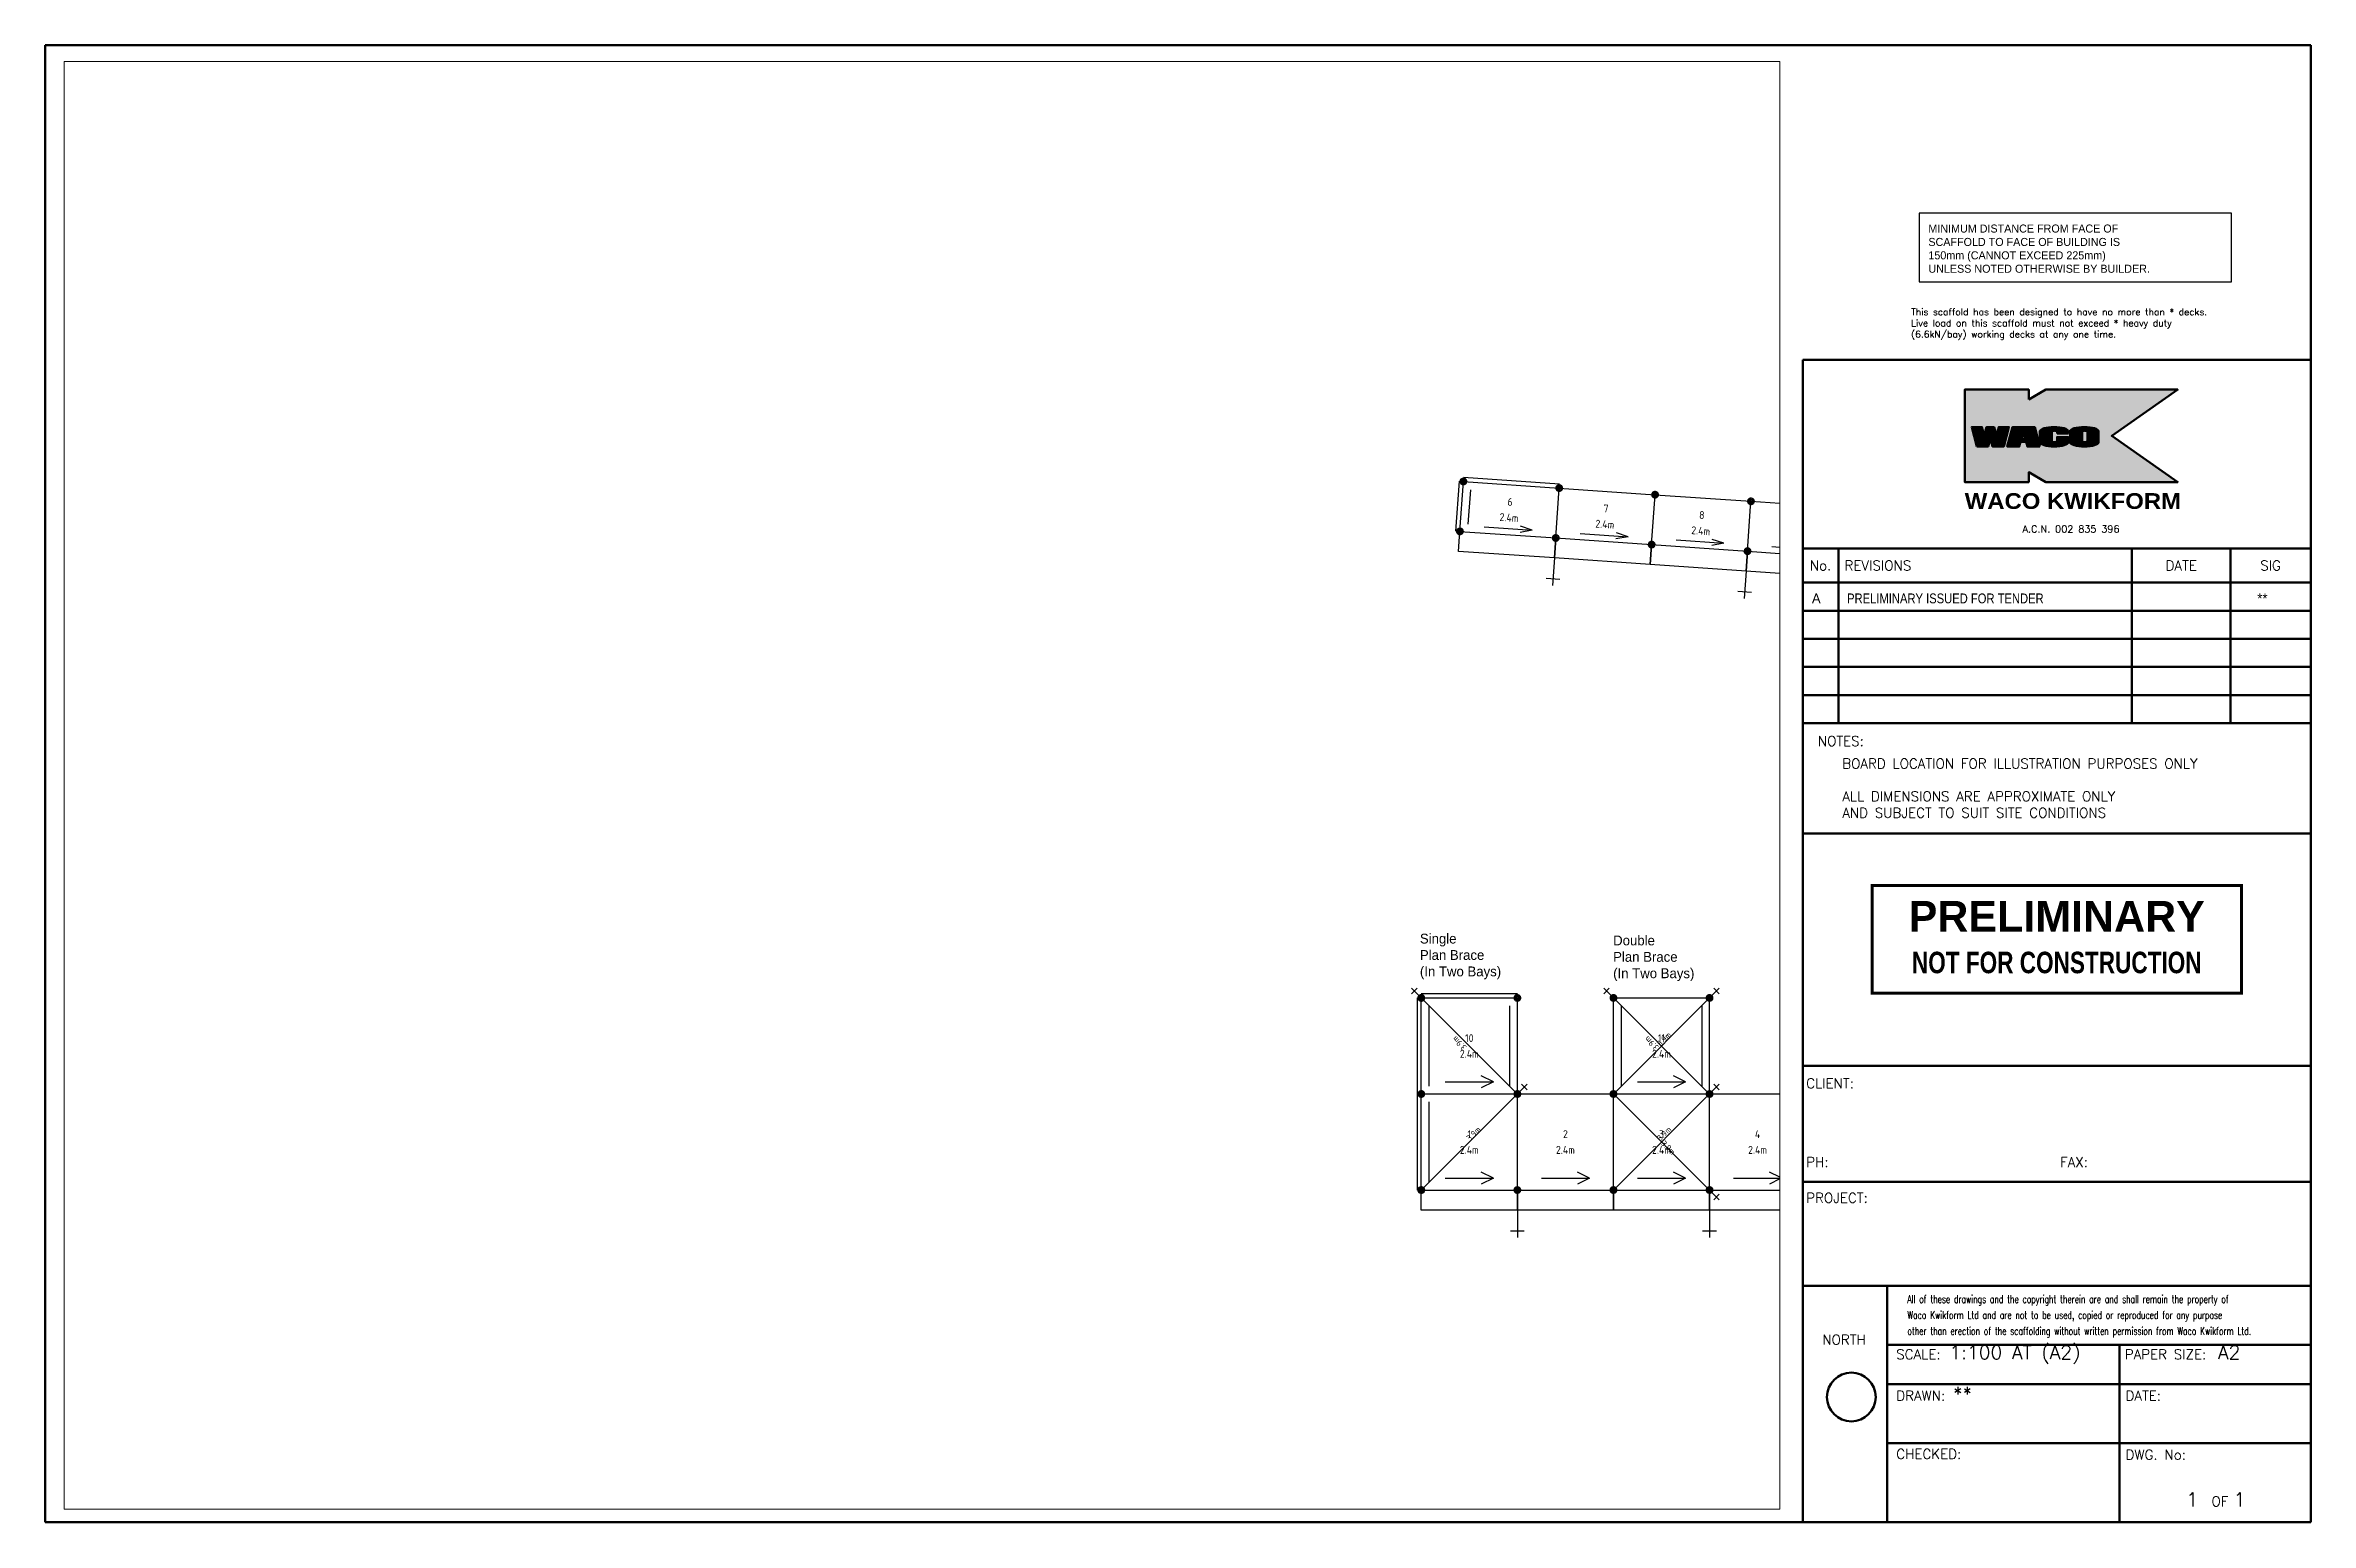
# Paper-space layout 'WACO Kwikform A2 Drawing Sheet No Ledgen' of a CAD drawing. Header units: millimetres. Extents: x 0 to 575, y 0 to 375.
# The model-space entities are those that its viewports show. They can reach past a viewport. Long polylines and large blocks are cut down to what shows.
import ezdxf
from ezdxf.enums import TextEntityAlignment as Align

# ---------------------------------------------------------------- set-up
doc = ezdxf.new("R2010")
doc.units = ezdxf.units.MM
doc.linetypes.add('KwikScaf_DASHED', pattern=[3.75, 2.5, -1.25])
doc.linetypes.add('KwikScaf_Line', pattern=[1, 1, 0])
doc.layers.get('0').update_dxf_attribs({"linetype": 'CONTINUOUS'})
for name, color, linetype in [('DISTANCE', 3, 'CONTINUOUS'), ('KwikScaf Schematic', 7, 'CONTINUOUS'), ('PRELIMINARY', 7, 'CONTINUOUS'), ('RED', 8, 'CONTINUOUS')]:
    doc.layers.add(name, color=color, linetype=linetype)
for name, color, linetype, lineweight in [('Sheet 018', 10, 'CONTINUOUS', 18), ('Sheet 025', 7, 'CONTINUOUS', 25), ('Sheet 035', 5, 'CONTINUOUS', 35), ('Sheet 050', 130, 'CONTINUOUS', 50), ('Sheet 070', 180, 'CONTINUOUS', 70)]:
    doc.layers.add(name, color=color, linetype=linetype, lineweight=lineweight)
doc.layers.add('Viewport', color=7, linetype='CONTINUOUS', plot=False)
doc.styles.add('ARCH', font='archd.shx', dxfattribs={"height": 250})
doc.styles.add('KwikScaf ISO', font='isocp.shx')
doc.styles.add('ROMANS', font='romans')
doc.styles.add('STAMP', font='arialbd.ttf')
doc.styles.add('WACO', font='ariblk.ttf')
pattern_1 = [(0, (0, 0), (0, 0.174625), [0.127, -0.047625]), (90, (0, 0), (-0.174625, 1e-17), [0.127, -0.047625])]

# ---------------------------------------------------------------- blocks, each defined once
blk = doc.blocks.new('REVDES')
at = {"style": 'ARCH'}
for tag, p in [('01', (2.31, 1.87)), ('03', (87.68, 1.87)), ('04', (115.37, 1.87))]:
    blk.add_attdef(tag, p, '', height=2.5, dxfattribs=at)
at = {"style": 'ARCH', "width": 0.85}
blk.add_attdef('02', (11.25, 1.87), '', height=2.5, dxfattribs=at)
blk = doc.blocks.new('PREL')
at = {"layer": 'RED', "const_width": 100}
blk.add_lwpolyline([(6000, 1750), (-6000, 1750), (-6000, -1750), (6000, -1750)], close=True, dxfattribs=at)
at = {"layer": 'RED', "style": 'STAMP'}
blk.add_text('PRELIMINARY', height=1000, dxfattribs=at).set_placement((0, 750), align=Align.MIDDLE)
at = {"layer": 'RED', "style": 'STAMP', "width": 0.75}
blk.add_text('NOT FOR CONSTRUCTION', height=700, dxfattribs=at).set_placement((0, -750), align=Align.MIDDLE)
blk = doc.blocks.new('REVISED TITLE')
at = {"layer": 'Sheet 025', "style": 'ROMANS'}
for s, p in [('CLIENT:', (-128.05, 110.15)), ('PH:', (-128.05, 90.15)), ('FAX:', (-63.6, 90.15)), ('PROJECT:', (-128.05, 81.06)), ('SCALE:', (-105.19, 41.33)), ('PAPER SIZE:', (-47.19, 41.33)), ('DRAWN:', (-105.19, 30.85)), ('DATE:', (-46.99, 30.85)), ('CHECKED:', (-105.19, 16.04)), ('DWG. No:', (-46.99, 15.86)), ('OF', (-25.18, 3.98))]:
    blk.add_text(s, height=2.5, dxfattribs=at).set_placement(p)
at = {"layer": 'Sheet 035', "style": 'ROMANS'}
for tag, p in [('CLIENT_CONTACT', (-110.61, 110.15)), ('ADDRESS_STREET', (-110.61, 100.15)), ('COMPANY', (-110.61, 105.15)), ('CITY', (-110.61, 95.15)), ('PHONE_NO.', (-110.61, 90.15)), ('FAX_NO.', (-46.16, 90.15)), ('PROJECT_TITLE:', (-110.61, 81.06)), ('PROJECT_DESCRIPTION', (-110.61, 76.06)), ('PROJECT_DESCRIPTION_2', (-110.61, 71.06)), ('PROJECT_DESCRIPTION_3', (-110.61, 66.06)), ('PROJECT_DESCRIPTION_4', (-110.61, 61.06)), ('SCALE', (-91.76, 41.33)), ('PAPER_SIZE', (-23.56, 41.33)), ('DRAFTSMAN', (-90.76, 30.85)), ('DATE', (-35.55, 30.85)), ('DWG_NO', (-46.15, 9.93))]:
    blk.add_attdef(tag, p, '', height=3.5, dxfattribs=at)
for tag, p in [('PAGE_NO.', (-30.05, 3.98)), ('OF_PAGES.', (-18.05, 3.98))]:
    blk.add_attdef(tag, text='', height=3.5, dxfattribs=at).set_placement(p, align=Align.CENTER)

msp = doc.modelspace()

# ---------------------------------------------------------------- linework, layer by layer
at = {"layer": 'KwikScaf Schematic', "color": 1, "linetype": 'KwikScaf_DASHED'}
for p, q in [((46601, 25163), (44168, 25331)), ((43974, 23971), (44061, 25238)), ((44287, 24150), (44347, 25018))]:
    msp.add_line(p, q, dxfattribs=at)
at = {"layer": 'KwikScaf Schematic', "color": 1, "linetype": 'KwikScaf_Line'}
for p, q in [((44074, 23964), (44161, 25231)), ((44161, 25231), (46594, 25063)), ((46507, 23796), (46594, 25063)), ((46594, 25063), (49028, 24895)), ((48940, 23628), (49028, 24895)), ((49028, 24895), (51461, 24728)), ((51373, 23461), (51461, 24728)), ((51461, 24728), (53894, 24560)), ((44039, 23457), (44074, 23964)), ((44074, 23964), (46507, 23796)), ((44693, 24081), (45910, 23997)), ((45910, 23997), (45600, 23938)), ((45910, 23997), (45611, 24097)), ((46507, 23796), (46472, 23290)), ((46472, 23290), (46507, 23796)), ((46507, 23796), (48940, 23628)), ((47126, 23913), (48343, 23829)), ((48343, 23829), (48033, 23771)), ((48343, 23829), (48044, 23929)), ((48940, 23628), (48905, 23122)), ((48905, 23122), (48940, 23628)), ((48940, 23628), (51373, 23461)), ((49559, 23745), (50776, 23661)), ((50776, 23661), (50466, 23603)), ((50776, 23661), (50477, 23761)), ((51993, 23577), (53209, 23493)), ((46472, 23290), (44039, 23457)), ((46472, 23290), (46424, 22591)), ((48905, 23122), (46472, 23290)), ((51338, 22954), (48905, 23122)), ((51373, 23461), (51338, 22954)), ((51338, 22954), (51373, 23461)), ((51373, 23461), (53807, 23293)), ((46261, 22778), (46610, 22754)), ((51128, 22442), (51477, 22418)), ((51338, 22954), (51290, 22256)), ((53772, 22786), (51338, 22954))]:
    msp.add_line(p, q, dxfattribs=at)
at = {"layer": 'KwikScaf Schematic', "color": 3, "linetype": 'KwikScaf_Line'}
for p, q in [((45602, 9606), (42845, 12364)), ((42845, 12222), (42986, 12364)), ((43093, 12116), (45532, 12116)), ((43093, 9677), (43093, 12116)), ((45532, 9677), (45532, 12116)), ((50480, 9606), (47723, 12364)), ((47723, 12222), (47864, 12364)), ((47900, 9606), (50658, 12364)), ((47971, 12116), (50410, 12116)), ((47971, 9677), (47971, 12116)), ((50410, 9677), (50410, 12116)), ((50516, 12364), (50658, 12222)), ((43022, 7167), (45780, 9925)), ((43702, 9982), (44922, 9982)), ((44922, 9982), (44617, 10134)), ((44922, 9982), (44617, 9829)), ((45638, 9925), (45780, 9783)), ((47900, 7167), (50658, 9925)), ((48580, 9982), (49800, 9982)), ((49800, 9982), (49495, 10134)), ((49800, 9982), (49495, 9829)), ((50516, 9925), (50658, 9783)), ((43093, 9677), (45532, 9677)), ((43093, 7238), (43093, 9677)), ((45461, 9606), (45602, 9747)), ((45532, 7238), (45532, 9677)), ((45532, 9677), (47971, 9677)), ((47900, 9747), (50658, 6990)), ((48041, 9747), (47900, 9606)), ((47900, 9747), (48041, 9606)), ((47971, 7238), (47971, 9677)), ((47971, 9677), (50410, 9677)), ((50339, 9606), (50480, 9747)), ((50410, 9677), (52849, 9677)), ((50410, 7238), (50410, 9677)), ((43702, 7543), (44922, 7543)), ((44922, 7543), (44617, 7695)), ((44922, 7543), (44617, 7390)), ((46141, 7543), (47361, 7543)), ((47361, 7543), (47056, 7695)), ((47361, 7543), (47056, 7390)), ((48580, 7543), (49800, 7543)), ((49800, 7543), (49495, 7695)), ((49800, 7543), (49495, 7390)), ((51019, 7543), (52239, 7543)), ((52239, 7543), (51934, 7695)), ((52239, 7543), (51934, 7390)), ((43022, 7308), (43163, 7167)), ((43093, 7238), (45532, 7238)), ((43093, 6730), (43093, 7238)), ((45532, 7238), (45532, 6730)), ((45532, 7238), (47971, 7238)), ((45532, 6730), (45532, 7238)), ((47900, 7308), (48041, 7167)), ((47971, 7238), (47971, 6730)), ((47971, 7238), (50410, 7238)), ((47971, 6730), (47971, 7238)), ((50410, 7238), (52849, 7238)), ((50410, 6730), (50410, 7238)), ((50410, 7238), (50410, 6730)), ((50658, 7131), (50516, 6990)), ((45532, 6730), (43093, 6730)), ((45532, 6730), (45532, 6030)), ((47971, 6730), (45532, 6730)), ((50410, 6730), (47971, 6730)), ((52849, 6730), (50410, 6730)), ((50410, 6730), (50410, 6030)), ((45357, 6205), (45707, 6205)), ((50235, 6205), (50585, 6205))]:
    msp.add_line(p, q, dxfattribs=at)
at = {"layer": 'KwikScaf Schematic', "color": 3, "linetype": 'KwikScaf_DASHED'}
for p, q in [((42993, 9677), (42993, 12116)), ((45532, 12216), (43093, 12216)), ((43293, 9877), (43293, 11916)), ((45332, 11916), (45332, 9877)), ((48171, 9877), (48171, 11916)), ((50210, 11916), (50210, 9877)), ((42993, 7238), (42993, 9677)), ((43293, 7438), (43293, 9477))]:
    msp.add_line(p, q, dxfattribs=at)
at = {"layer": 'KwikScaf Schematic', "color": 1, "linetype": 'KwikScaf_Line', "const_width": 100}
for points in [[(44165, 25281, -0.198912), (44199, 25264, -0.198912), (44211, 25228, -0.198912), (44194, 25193, -0.198912), (44158, 25181, -0.198912), (44123, 25198, -0.198912), (44111, 25235, -0.198912), (44128, 25269, -0.198912)], [(46598, 25113, -0.198912), (46632, 25096, -0.198912), (46644, 25060, -0.198912), (46627, 25026, -0.198912), (46591, 25013, -0.198912), (46557, 25031, -0.198912), (46544, 25067, -0.198912), (46562, 25101, -0.198912)], [(49031, 24945, -0.198912), (49065, 24928, -0.198912), (49077, 24892, -0.198912), (49060, 24858, -0.198912), (49024, 24846, -0.198912), (48990, 24863, -0.198912), (48978, 24899, -0.198912), (48995, 24933, -0.198912)], [(51464, 24778, -0.198912), (51498, 24760, -0.198912), (51511, 24724, -0.198912), (51494, 24690, -0.198912), (51457, 24678, -0.198912), (51423, 24695, -0.198912), (51411, 24731, -0.198912), (51428, 24765, -0.198912)], [(44077, 24014, -0.198912), (44111, 23997, -0.198912), (44124, 23961, -0.198912), (44107, 23927, -0.198912), (44070, 23914, -0.198912), (44036, 23931, -0.198912), (44024, 23968, -0.198912), (44041, 24002, -0.198912)], [(46510, 23846, -0.198912), (46545, 23829, -0.198912), (46557, 23793, -0.198912), (46540, 23759, -0.198912), (46504, 23746, -0.198912), (46469, 23764, -0.198912), (46457, 23800, -0.198912), (46474, 23834, -0.198912)], [(48944, 23678, -0.198912), (48978, 23661, -0.198912), (48990, 23625, -0.198912), (48973, 23591, -0.198912), (48937, 23579, -0.198912), (48902, 23596, -0.198912), (48890, 23632, -0.198912), (48907, 23666, -0.198912)], [(51377, 23511, -0.198912), (51411, 23493, -0.198912), (51423, 23457, -0.198912), (51406, 23423, -0.198912), (51370, 23411, -0.198912), (51336, 23428, -0.198912), (51324, 23464, -0.198912), (51341, 23498, -0.198912)]]:
    msp.add_lwpolyline(points, format="xyb", close=True, dxfattribs=at)
at = {"layer": 'KwikScaf Schematic', "color": 1, "linetype": 'KwikScaf_Line'}
for points in [[(46598, 25113, 100, 100, -0.198912), (46632, 25096, 100, 100, -0.198912), (46644, 25060, 100, 100, -0.198912), (46627, 25026, 100, 100, -0.198912), (46591, 25013, 100, 100, -0.198912), (46557, 25031, 100, 100, -0.198912), (46544, 25067, 100, 100, -0.198912), (46562, 25101, 100, 100, -0.198912)], [(49031, 24945, 100, 100, -0.198912), (49065, 24928, 100, 100, -0.198912), (49077, 24892, 100, 100, -0.198912), (49060, 24858, 100, 100, -0.198912), (49024, 24846, 100, 100, -0.198912), (48990, 24863, 100, 100, -0.198912), (48978, 24899, 100, 100, -0.198912), (48995, 24933, 100, 100, -0.198912)], [(51464, 24778, 100, 100, -0.198912), (51498, 24760, 100, 100, -0.198912), (51511, 24724, 100, 100, -0.198912), (51494, 24690, 100, 100, -0.198912), (51457, 24678, 100, 100, -0.198912), (51423, 24695, 100, 100, -0.198912), (51411, 24731, 100, 100, -0.198912), (51428, 24765, 100, 100, -0.198912)], [(46510, 23846, 100, 100, -0.198912), (46545, 23829, 100, 100, -0.198912), (46557, 23793, 100, 100, -0.198912), (46540, 23759, 100, 100, -0.198912), (46504, 23746, 100, 100, -0.198912), (46469, 23764, 100, 100, -0.198912), (46457, 23800, 100, 100, -0.198912), (46474, 23834, 100, 100, -0.198912)], [(48944, 23678, 100, 100, -0.198912), (48978, 23661, 100, 100, -0.198912), (48990, 23625, 100, 100, -0.198912), (48973, 23591, 100, 100, -0.198912), (48937, 23579, 100, 100, -0.198912), (48902, 23596, 100, 100, -0.198912), (48890, 23632, 100, 100, -0.198912), (48907, 23666, 100, 100, -0.198912)], [(51377, 23511, 100, 100, -0.198912), (51411, 23493, 100, 100, -0.198912), (51423, 23457, 100, 100, -0.198912), (51406, 23423, 100, 100, -0.198912), (51370, 23411, 100, 100, -0.198912), (51336, 23428, 100, 100, -0.198912), (51324, 23464, 100, 100, -0.198912), (51341, 23498, 100, 100, -0.198912)]]:
    msp.add_lwpolyline(points, format="xyseb", close=True, dxfattribs=at)
at = {"layer": 'KwikScaf Schematic', "color": 3, "linetype": 'KwikScaf_Line'}
for points in [[(43093, 12166, 100, 100, -0.198912), (43128, 12151, 100, 100, -0.198912), (43143, 12116, 100, 100, -0.198912), (43128, 12080, 100, 100, -0.198912), (43093, 12066, 100, 100, -0.198912), (43057, 12080, 100, 100, -0.198912), (43043, 12116, 100, 100, -0.198912), (43057, 12151, 100, 100, -0.198912)], [(47971, 12166, 100, 100, -0.198912), (48006, 12151, 100, 100, -0.198912), (48021, 12116, 100, 100, -0.198912), (48006, 12080, 100, 100, -0.198912), (47971, 12066, 100, 100, -0.198912), (47935, 12080, 100, 100, -0.198912), (47921, 12116, 100, 100, -0.198912), (47935, 12151, 100, 100, -0.198912)], [(43093, 9727, 100, 100, -0.198912), (43128, 9712, 100, 100, -0.198912), (43143, 9677, 100, 100, -0.198912), (43128, 9641, 100, 100, -0.198912), (43093, 9627, 100, 100, -0.198912), (43057, 9641, 100, 100, -0.198912), (43043, 9677, 100, 100, -0.198912), (43057, 9712, 100, 100, -0.198912)], [(45532, 9727, 100, 100, -0.198912), (45567, 9712, 100, 100, -0.198912), (45582, 9677, 100, 100, -0.198912), (45567, 9641, 100, 100, -0.198912), (45532, 9627, 100, 100, -0.198912), (45496, 9641, 100, 100, -0.198912), (45482, 9677, 100, 100, -0.198912), (45496, 9712, 100, 100, -0.198912)], [(45532, 9727, 100, 100, -0.198912), (45567, 9712, 100, 100, -0.198912), (45582, 9677, 100, 100, -0.198912), (45567, 9641, 100, 100, -0.198912), (45532, 9627, 100, 100, -0.198912), (45496, 9641, 100, 100, -0.198912), (45482, 9677, 100, 100, -0.198912), (45496, 9712, 100, 100, -0.198912)], [(47971, 9727, 100, 100, -0.198912), (48006, 9712, 100, 100, -0.198912), (48021, 9677, 100, 100, -0.198912), (48006, 9641, 100, 100, -0.198912), (47971, 9627, 100, 100, -0.198912), (47935, 9641, 100, 100, -0.198912), (47921, 9677, 100, 100, -0.198912), (47935, 9712, 100, 100, -0.198912)], [(50410, 9727, 100, 100, -0.198912), (50445, 9712, 100, 100, -0.198912), (50460, 9677, 100, 100, -0.198912), (50445, 9641, 100, 100, -0.198912), (50410, 9627, 100, 100, -0.198912), (50374, 9641, 100, 100, -0.198912), (50360, 9677, 100, 100, -0.198912), (50374, 9712, 100, 100, -0.198912)], [(50410, 9727, 100, 100, -0.198912), (50445, 9712, 100, 100, -0.198912), (50460, 9677, 100, 100, -0.198912), (50445, 9641, 100, 100, -0.198912), (50410, 9627, 100, 100, -0.198912), (50374, 9641, 100, 100, -0.198912), (50360, 9677, 100, 100, -0.198912), (50374, 9712, 100, 100, -0.198912)], [(45532, 7288, 100, 100, -0.198912), (45567, 7273, 100, 100, -0.198912), (45582, 7238, 100, 100, -0.198912), (45567, 7202, 100, 100, -0.198912), (45532, 7188, 100, 100, -0.198912), (45496, 7202, 100, 100, -0.198912), (45482, 7238, 100, 100, -0.198912), (45496, 7273, 100, 100, -0.198912)], [(47971, 7288, 100, 100, -0.198912), (48006, 7273, 100, 100, -0.198912), (48021, 7238, 100, 100, -0.198912), (48006, 7202, 100, 100, -0.198912), (47971, 7188, 100, 100, -0.198912), (47935, 7202, 100, 100, -0.198912), (47921, 7238, 100, 100, -0.198912), (47935, 7273, 100, 100, -0.198912)], [(50410, 7288, 100, 100, -0.198912), (50445, 7273, 100, 100, -0.198912), (50460, 7238, 100, 100, -0.198912), (50445, 7202, 100, 100, -0.198912), (50410, 7188, 100, 100, -0.198912), (50374, 7202, 100, 100, -0.198912), (50360, 7238, 100, 100, -0.198912), (50374, 7273, 100, 100, -0.198912)]]:
    msp.add_lwpolyline(points, format="xyseb", close=True, dxfattribs=at)
at = {"layer": 'KwikScaf Schematic', "color": 3, "linetype": 'KwikScaf_Line', "const_width": 100}
for points in [[(45532, 12166, -0.198912), (45567, 12151, -0.198912), (45582, 12116, -0.198912), (45567, 12080, -0.198912), (45532, 12066, -0.198912), (45496, 12080, -0.198912), (45482, 12116, -0.198912), (45496, 12151, -0.198912)], [(50410, 12166, -0.198912), (50445, 12151, -0.198912), (50460, 12116, -0.198912), (50445, 12080, -0.198912), (50410, 12066, -0.198912), (50374, 12080, -0.198912), (50360, 12116, -0.198912), (50374, 12151, -0.198912)], [(43093, 9727, -0.198912), (43128, 9712, -0.198912), (43143, 9677, -0.198912), (43128, 9641, -0.198912), (43093, 9627, -0.198912), (43057, 9641, -0.198912), (43043, 9677, -0.198912), (43057, 9712, -0.198912)], [(45532, 9727, -0.198912), (45567, 9712, -0.198912), (45582, 9677, -0.198912), (45567, 9641, -0.198912), (45532, 9627, -0.198912), (45496, 9641, -0.198912), (45482, 9677, -0.198912), (45496, 9712, -0.198912)], [(47971, 9727, -0.198912), (48006, 9712, -0.198912), (48021, 9677, -0.198912), (48006, 9641, -0.198912), (47971, 9627, -0.198912), (47935, 9641, -0.198912), (47921, 9677, -0.198912), (47935, 9712, -0.198912)], [(47971, 9727, -0.198912), (48006, 9712, -0.198912), (48021, 9677, -0.198912), (48006, 9641, -0.198912), (47971, 9627, -0.198912), (47935, 9641, -0.198912), (47921, 9677, -0.198912), (47935, 9712, -0.198912)], [(50410, 9727, -0.198912), (50445, 9712, -0.198912), (50460, 9677, -0.198912), (50445, 9641, -0.198912), (50410, 9627, -0.198912), (50374, 9641, -0.198912), (50360, 9677, -0.198912), (50374, 9712, -0.198912)], [(43093, 7288, -0.198912), (43128, 7273, -0.198912), (43143, 7238, -0.198912), (43128, 7202, -0.198912), (43093, 7188, -0.198912), (43057, 7202, -0.198912), (43043, 7238, -0.198912), (43057, 7273, -0.198912)], [(45532, 7288, -0.198912), (45567, 7273, -0.198912), (45582, 7238, -0.198912), (45567, 7202, -0.198912), (45532, 7188, -0.198912), (45496, 7202, -0.198912), (45482, 7238, -0.198912), (45496, 7273, -0.198912)], [(47971, 7288, -0.198912), (48006, 7273, -0.198912), (48021, 7238, -0.198912), (48006, 7202, -0.198912), (47971, 7188, -0.198912), (47935, 7202, -0.198912), (47921, 7238, -0.198912), (47935, 7273, -0.198912)], [(50410, 7288, -0.198912), (50445, 7273, -0.198912), (50460, 7238, -0.198912), (50445, 7202, -0.198912), (50410, 7188, -0.198912), (50374, 7202, -0.198912), (50360, 7238, -0.198912), (50374, 7273, -0.198912)]]:
    msp.add_lwpolyline(points, format="xyb", close=True, dxfattribs=at)

# ---------------------------------------------------------------- texts
at = {"char_height": 250, "attachment_point": 1, "style": 'ARCH'}
for s, insert, width in [('Single^JPlan Brace^J(In Two Bays)', (43058, 13748), 2599.05), ('Double\\PPlan Brace^J(In Two Bays)', (47963, 13701), 3248.82)]:
    msp.add_mtext(s, dxfattribs=dict(at, insert=insert, width=width))
at = {"layer": 'KwikScaf Schematic', "style": 'KwikScaf ISO'}
for s, p in [('6', (45348, 24713)), ('2.4m', (45320, 24314)), ('2.4m', (47753, 24146)), ('7', (47781, 24545)), ('8', (50214, 24378)), ('2.4m', (50187, 23979)), ('2.4m', (52620, 23811))]:
    msp.add_text(s, height=200, rotation=356.05365, dxfattribs=at).set_placement(p, align=Align.MIDDLE_CENTER)
for rotation, p in [(135, (44114, 11017)), (135, (48992, 11017)), (45, (49310, 11017)), (45, (44471, 8617)), (45, (49310, 8617)), (315, (49310, 8259))]:
    msp.add_text('3.9m', height=150, rotation=rotation, dxfattribs=at).set_placement(p, align=Align.CENTER)
for s, p in [('10', (44312, 11096)), ('11', (49190, 11096)), ('2.4m', (44312, 10696)), ('2.4m', (49190, 10696)), ('1', (44312, 8657)), ('2', (46751, 8657)), ('3', (49190, 8657)), ('4', (51629, 8657)), ('2.4m', (44312, 8257)), ('2.4m', (46751, 8257)), ('2.4m', (49190, 8257)), ('2.4m', (51629, 8257))]:
    msp.add_text(s, height=200, dxfattribs=at).set_placement(p, align=Align.MIDDLE_CENTER)

psp = doc.layouts.new('WACO Kwikform A2 Drawing Sheet No Ledgen')

# ---------------------------------------------------------------- hatches: boundary and pattern name
h = psp.add_hatch()
h.set_pattern_fill('ANGLE', color=140, scale=0.025, style=0)
h.set_pattern_definition(pattern_1)
h.paths.add_polyline_path([(493.69, 275.27), (494.27, 273.1), (497.09, 273.1), (498.42, 278.06), (495.82, 278.06), (495.23, 275.87), (494.64, 278.06), (492.73, 278.06), (492.14, 275.87), (491.55, 278.06), (488.96, 278.06), (490.29, 273.1), (493.11, 273.1)])
h = psp.add_hatch()
h.set_pattern_fill('ANGLE', color=140, scale=0.025, style=0)
h.set_pattern_definition(pattern_1)
h.paths.add_polyline_path([(504.96, 278.06), (499.32, 278.06), (497.99, 273.1), (501.01, 273.1), (501.33, 274.31), (502.79, 274.31), (503.11, 273.1), (506.29, 273.1)])
h.paths.add_polyline_path([(502.14, 276.71), (502.6, 274.99), (501.68, 274.99)], flags=16)
h = psp.add_hatch()
h.set_pattern_fill('ANGLE', color=140, scale=0.025, style=0)
h.set_pattern_definition(pattern_1)
edge = h.paths.add_edge_path()
edge.add_ellipse((509.97, 276.84), major_axis=(-0.658, 0), ratio=0.455652, start_angle=180, end_angle=360, ccw=False)
edge.add_line((510.63, 276.84), (510.63, 276.42))
edge.add_line((510.63, 276.42), (513.49, 276.42))
edge.add_line((513.49, 276.42), (513.49, 276.96))
edge.add_ellipse((509.88, 276.96), major_axis=(-3.61, 0), ratio=0.304653, start_angle=180, end_angle=360)
edge.add_line((506.27, 276.96), (506.27, 274.2))
edge.add_ellipse((509.88, 274.2), major_axis=(-3.61, 0), ratio=0.304653, start_angle=0, end_angle=180)
edge.add_line((513.49, 274.2), (513.49, 275.5))
edge.add_line((513.49, 275.5), (510.63, 275.5))
edge.add_line((510.63, 275.5), (510.63, 274.44))
edge.add_ellipse((509.97, 274.48), major_axis=(-0.658, 0), ratio=0.455652, start_angle=0, end_angle=180, ccw=False)
edge.add_line((509.31, 274.48), (509.31, 276.88))
h = psp.add_hatch()
h.set_pattern_fill('ANGLE', color=140, scale=0.025, style=0)
h.set_pattern_definition(pattern_1)
edge = h.paths.add_edge_path()
edge.add_ellipse((517.56, 276.96), major_axis=(-3.61, 0), ratio=0.304653, start_angle=180, end_angle=360)
edge.add_line((513.95, 276.96), (513.95, 274.2))
edge.add_ellipse((517.56, 274.2), major_axis=(-3.61, 0), ratio=0.304653, start_angle=0, end_angle=180)
edge.add_line((521.17, 274.2), (521.17, 276.96))
edge = h.paths.add_edge_path(flags=16)
edge.add_ellipse((517.65, 276.84), major_axis=(-0.658, 0), ratio=0.455652, start_angle=180, end_angle=360, ccw=False)
edge.add_line((518.31, 276.84), (518.31, 274.44))
edge.add_ellipse((517.65, 274.48), major_axis=(-0.658, 0), ratio=0.455652, start_angle=0, end_angle=180, ccw=False)
edge.add_line((517, 274.48), (517, 276.88))
at = {"layer": 'Sheet 070'}
h = psp.add_hatch(color=51, dxfattribs=at)
h.paths.add_polyline_path([(501.68, 274.99), (502.6, 274.99), (502.14, 276.71)], flags=0)
h.paths.add_polyline_path([(506.29, 273.1), (504.96, 278.06), (499.32, 278.06), (497.99, 273.1), (501.01, 273.1), (501.33, 274.31), (502.79, 274.31), (503.11, 273.1)], flags=16)
h.paths.add_polyline_path([(490.29, 273.1), (488.96, 278.06), (491.55, 278.06), (492.14, 275.87), (492.73, 278.06), (494.64, 278.06), (495.23, 275.87), (495.82, 278.06), (498.42, 278.06), (497.09, 273.1), (494.27, 273.1), (493.69, 275.27), (493.11, 273.1)], flags=16)
h.paths.add_polyline_path([(503.44, 285.06), (503.44, 287.56), (487.19, 287.56), (487.19, 264.06), (503.44, 264.06), (503.44, 266.56), (507.77, 264.06), (541.27, 264.06), (524.49, 275.81), (541.27, 287.56), (507.77, 287.56)])
edge = h.paths.add_edge_path(flags=16)
edge.add_line((510.63, 274.48), (510.63, 275.5))
edge.add_line((510.63, 275.5), (513.49, 275.5))
edge.add_line((513.49, 275.5), (513.49, 274.2))
edge.add_ellipse((509.88, 274.2), major_axis=(-3.61, 0), ratio=0.304653, start_angle=0, end_angle=180, ccw=False)
edge.add_line((506.27, 274.2), (506.27, 276.96))
edge.add_ellipse((509.88, 276.96), major_axis=(-3.61, 0), ratio=0.304653, start_angle=180, end_angle=360, ccw=False)
edge.add_line((513.49, 276.96), (513.49, 276.42))
edge.add_line((513.49, 276.42), (510.63, 276.42))
edge.add_line((510.63, 276.42), (510.63, 276.84))
edge.add_ellipse((509.97, 276.84), major_axis=(-0.658, 0), ratio=0.455652, start_angle=180, end_angle=360)
edge.add_line((509.31, 276.84), (509.31, 274.48))
edge.add_ellipse((509.97, 274.48), major_axis=(-0.658, 0), ratio=0.455652, start_angle=0, end_angle=180)
edge = h.paths.add_edge_path(flags=16)
edge.add_ellipse((517.56, 274.2), major_axis=(-3.61, 0), ratio=0.304653, start_angle=0, end_angle=180, ccw=False)
edge.add_line((513.95, 274.2), (513.95, 276.96))
edge.add_ellipse((517.56, 276.96), major_axis=(-3.61, 0), ratio=0.304653, start_angle=180, end_angle=360, ccw=False)
edge.add_line((521.17, 276.96), (521.17, 274.2))
edge = h.paths.add_edge_path(flags=0)
edge.add_line((517, 276.84), (517, 274.48))
edge.add_ellipse((517.65, 274.48), major_axis=(-0.658, 0), ratio=0.455652, start_angle=0, end_angle=180)
edge.add_line((518.31, 274.48), (518.31, 276.84))
edge.add_ellipse((517.65, 276.84), major_axis=(-0.658, 0), ratio=0.455652, start_angle=180, end_angle=360)

# ---------------------------------------------------------------- linework, layer by layer
at = {"layer": 'DISTANCE'}
psp.add_lwpolyline([(475.65, 314.96), (554.86, 314.96), (554.86, 332.4), (475.65, 332.4)], close=True, dxfattribs=at)
at = {"layer": 'Sheet 050', "color": 7}
for p, q in [((455.13, 202.86), (455.13, 247.24)), ((529.64, 202.86), (529.64, 247.24)), ((554.64, 202.86), (554.64, 247.24)), ((446.08, 238.56), (575, 238.56)), ((446.08, 231.42), (575, 231.42)), ((446.08, 224.28), (575, 224.28)), ((446.08, 217.14), (575, 217.14)), ((446.08, 210), (575, 210)), ((467.54, 45), (575, 45)), ((526.5, 0), (526.5, 45)), ((467.54, 35), (575, 35)), ((467.54, 20), (575, 20))]:
    psp.add_line(p, q, dxfattribs=at)
at = {"layer": 'Sheet 070', "color": 7}
for p, q in [((575, 375), (0, 375)), ((0, 0), (0, 375)), ((575, 0), (575, 375)), ((446.08, 295.14), (575, 295.14)), ((446.08, 295.14), (446.08, 0)), ((446.08, 247.24), (575, 247.24)), ((446.08, 202.86), (575, 202.86)), ((446.08, 174.81), (575, 174.81)), ((446.1, 115.87), (575, 115.87)), ((446.1, 86.35), (575, 86.35)), ((446.08, 60), (575, 60)), ((467.54, -0.18), (467.54, 59.82)), ((575, 0), (0, 0))]:
    psp.add_line(p, q, dxfattribs=at)
at = {"layer": 'Sheet 070'}
for p, q in [((506.27, 276.96), (506.27, 274.2)), ((509.31, 276.84), (509.31, 274.48)), ((510.63, 276.84), (510.63, 276.42)), ((510.63, 276.42), (513.49, 276.42)), ((513.49, 276.42), (513.49, 276.96)), ((513.95, 276.96), (513.95, 274.2)), ((517, 276.84), (517, 274.48)), ((518.31, 276.84), (518.31, 274.48)), ((521.17, 274.2), (521.17, 276.96))]:
    psp.add_line(p, q, dxfattribs=at)
at = {"layer": 'Sheet 070', "color": 7}
psp.add_lwpolyline([(503.44, 285.06), (503.44, 287.56), (487.19, 287.56), (487.19, 264.06), (503.44, 264.06), (503.44, 266.56), (507.77, 264.06), (541.27, 264.06), (524.49, 275.81), (541.27, 287.56), (507.77, 287.56)], close=True, dxfattribs=at)
at = {"layer": 'Sheet 070'}
for points in [[(490.29, 273.1), (488.96, 278.06), (491.55, 278.06), (492.14, 275.87), (492.73, 278.06), (494.64, 278.06), (495.23, 275.87), (495.82, 278.06), (498.42, 278.06), (497.09, 273.1), (494.27, 273.1), (493.69, 275.27), (493.11, 273.1), (490.29, 273.1)], [(506.29, 273.1), (504.96, 278.06), (499.32, 278.06), (497.99, 273.1), (501.01, 273.1), (501.33, 274.31), (502.79, 274.31), (503.11, 273.1)], [(501.68, 274.99), (502.6, 274.99), (502.14, 276.71)]]:
    psp.add_lwpolyline(points, close=True, dxfattribs=at)
psp.add_lwpolyline([(510.63, 274.48), (510.63, 275.5), (513.49, 275.5), (513.49, 274.2)], dxfattribs=at)
at = {"layer": 'Sheet 070', "color": 7}
psp.add_circle((458.41, 31.74), 6.19, dxfattribs=at)
at = {"layer": 'Sheet 070'}
for centre, major_axis, ratio in [((509.88, 276.96), (-3.61, 0), 0.304653), ((509.97, 276.84), (-0.658, 0), 0.455652), ((517.56, 276.96), (-3.61, 0), 0.304653), ((517.65, 276.84), (-0.658, 0), 0.455652)]:
    psp.add_ellipse(centre, major_axis=major_axis, ratio=ratio, start_param=3.141593, end_param=6.283185, dxfattribs=at)
at = {"layer": 'Sheet 070', "extrusion": (0, 0, -1)}
for centre, major_axis, ratio in [((509.88, 274.2), (-3.61, 0), 0.304653), ((509.97, 274.48), (-0.658, 0), 0.455652), ((517.56, 274.2), (-3.61, 0), 0.304653), ((517.65, 274.48), (-0.658, 0), 0.455652)]:
    psp.add_ellipse(centre, major_axis=major_axis, ratio=ratio, start_param=3.141593, end_param=6.283185, dxfattribs=at)

# ---------------------------------------------------------------- block references
at = {"color": 7}
ref = psp.add_blockref('REVDES', (446.08, 231.42), dxfattribs=at)
ref.add_attrib('01', 'A', (448.39, 233.29), dxfattribs={"height": 2.5, "style": 'ARCH'})
ref.add_attrib('02', 'PRELIMINARY ISSUED FOR TENDER', (457.33, 233.29), dxfattribs={"height": 2.5, "style": 'ARCH', "width": 0.85})
ref.add_attrib('04', '**', (561.45, 233.29), dxfattribs={"height": 2.5, "style": 'ARCH'})
psp.add_blockref('REVISED TITLE', (575, 0)).add_auto_attribs({'SCALE': '1:100 AT (A2)', 'PAPER_SIZE': 'A2', 'DRAFTSMAN': '**', 'PAGE_NO.': '1', 'OF_PAGES.': '1'})
at = {"layer": 'PRELIMINARY', "xscale": 0.0078125, "yscale": 0.0078125, "zscale": 0.0078125}
psp.add_blockref('PREL', (510.54, 147.95), dxfattribs=at)

# ---------------------------------------------------------------- texts
at = {"layer": 'DISTANCE', "style": 'ARCH'}
for s, p in [('MINIMUM DISTANCE FROM FACE OF ', (477.96, 327.44)), ('SCAFFOLD TO FACE OF BUILDING IS', (477.96, 324.04)), ('150mm (CANNOT EXCEED 225mm) ', (477.96, 320.64)), ('UNLESS NOTED OTHERWISE BY BUILDER.', (477.96, 317.24))]:
    psp.add_text(s, height=2.04, dxfattribs=at).set_placement(p)
at = {"layer": 'Sheet 018', "color": 7, "style": 'WACO', "width": 0.982356}
psp.add_text('WACO KWIKFORM', height=4, dxfattribs=at).set_placement((487.19, 257.27), (542.08, 257.27), align=Align.FIT)
at = {"layer": 'Sheet 018', "color": 7, "style": 'ROMANS'}
psp.add_text('A.C.N. 002 835 396', height=1.8, dxfattribs=at).set_placement((514.18, 251.28), align=Align.CENTER)
at = {"layer": 'Sheet 018', "color": 7, "style": 'ROMANS', "width": 0.7}
for s, p in [('All of these drawings and the copyright therein are and shall remain the property of ', (472.64, 55.61)), ('Waco Kwikform Ltd and are not to be used, copied or reproduced for any purpose ', (472.64, 51.57)), ('other than erection of the scaffolding without written permission from Waco Kwikform Ltd.', (472.64, 47.52))]:
    psp.add_text(s, height=2, dxfattribs=at).set_placement(p)
at = {"layer": 'Sheet 018', "color": 7, "insert": (473.59, 308.15), "char_height": 1.6999, "width": 95.7239, "attachment_point": 1, "style": 'ROMANS'}
psp.add_mtext('This scaffold has been designed to have no more than * decks.\\PLive load on this scaffold must not exceed * heavy duty \\P(6.6kN/bay) working decks at any one time.', dxfattribs=at)
at = {"layer": 'Sheet 025', "color": 7, "style": 'ROMANS'}
for s, p in [('No.', (450.6, 242.9)), ('DATE', (542.14, 242.9)), ('SIG', (564.82, 242.9))]:
    psp.add_text(s, height=2.5, dxfattribs=at).set_placement(p, align=Align.MIDDLE_CENTER)
psp.add_text('REVISIONS', height=2.5, dxfattribs=at).set_placement((456.69, 242.9), align=Align.MIDDLE_LEFT)
psp.add_text('NOTES:', height=2.5, dxfattribs=at).set_placement((449.89, 197.05))
at = {"layer": 'Sheet 025', "style": 'ROMANS'}
psp.add_text('NORTH', height=2.5, dxfattribs=at).set_placement((451.04, 45.07))
at = {"layer": 'Sheet 025', "color": 7, "insert": (456.1, 193.85), "char_height": 2.5, "width": 104.1343, "attachment_point": 1, "style": 'ROMANS'}
psp.add_mtext('BOARD LOCATION FOR ILLUSTRATION PURPOSES ONLY\\P\\PALL DIMENSIONS ARE APPROXIMATE ONLY\\PAND SUBJECT TO SUIT SITE CONDITIONS', dxfattribs=at)

# ---------------------------------------------------------------- viewports
at = {"layer": 'Viewport', "color": 7}
psp.add_viewport(center=(222.53, 187.07), size=(435.45, 367.5439), view_center_point=(30420.99, 17514.69), view_height=36754.3866, dxfattribs=at)

doc.saveas('drawing.dxf')
